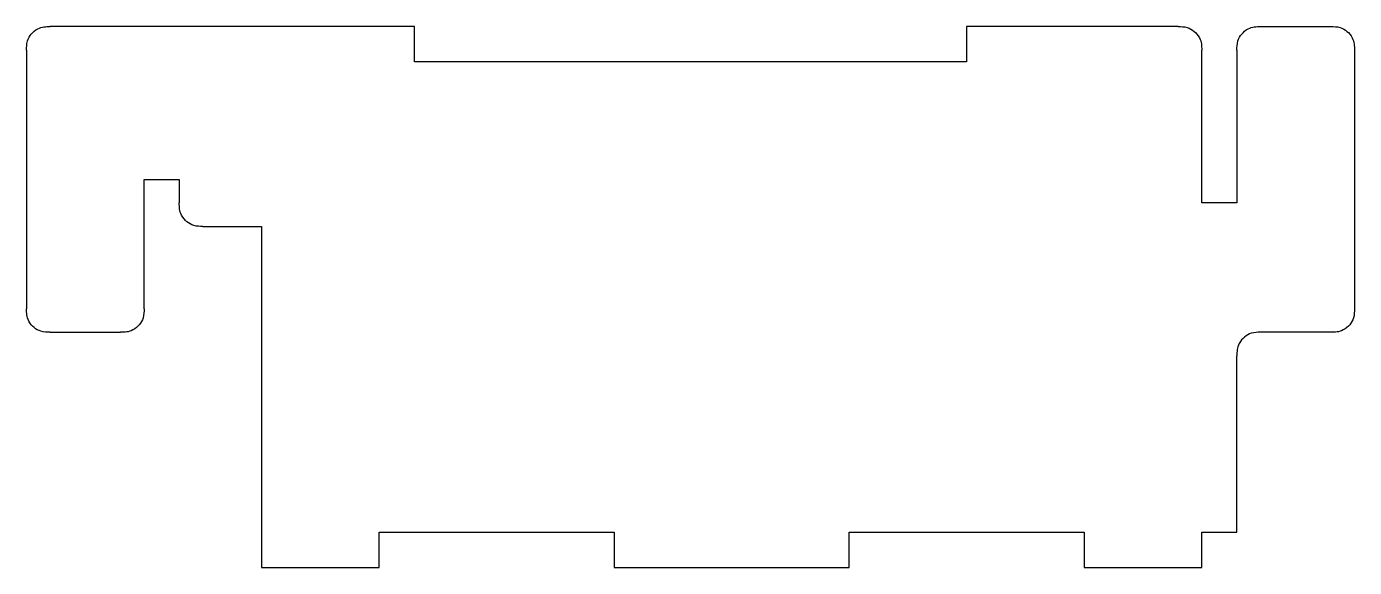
# Model space of a CAD drawing. Header units: millimetres. Extents: x -10 to 103, y 0 to 46.
import ezdxf

# ---------------------------------------------------------------- set-up
doc = ezdxf.new("R2010")
doc.units = ezdxf.units.MM

msp = doc.modelspace()

# ---------------------------------------------------------------- linework, layer by layer
for p, q in [((95, 46), (101, 46)), ((-10, 44), (-10, 22)), ((103, 44), (103, 22)), ((-8, 20), (-2, 20)), ((101, 20), (95, 20))]:
    msp.add_line(p, q)
for points in [[(88, 46), (70, 46), (70, 43), (23, 43), (23, 46), (-8, 46)], [(93, 44), (93, 31), (90, 31), (90, 44)], [(0, 22), (0, 33), (3, 33), (3, 31)], [(5, 29), (10, 29), (10, 0), (20, 0), (20, 3), (40, 3), (40, 0), (60, 0), (60, 3), (80, 3), (80, 0), (90, 0), (90, 3), (93, 3), (93, 18)]]:
    msp.add_lwpolyline(points)
for points in [[(-10, 44), (-10, 44.24), (-10, 44.5), (-9.85, 44.99), (-9.74, 45.19), (-9.46, 45.52), (-9.27, 45.69), (-8.86, 45.9), (-8.68, 45.95), (-8.35, 46), (-8.17, 46), (-8, 46)], [(88, 46), (88.24, 46), (88.5, 46), (88.99, 45.85), (89.19, 45.74), (89.52, 45.46), (89.69, 45.27), (89.9, 44.86), (89.95, 44.68), (90, 44.35), (90, 44.17), (90, 44)], [(93, 44), (93, 44.24), (93, 44.5), (93.15, 44.99), (93.26, 45.19), (93.54, 45.52), (93.73, 45.69), (94.14, 45.9), (94.32, 45.95), (94.65, 46), (94.83, 46), (95, 46)], [(101, 46), (101.24, 46), (101.5, 46), (101.99, 45.85), (102.19, 45.74), (102.52, 45.46), (102.69, 45.27), (102.9, 44.86), (102.95, 44.68), (103, 44.35), (103, 44.17), (103, 44)], [(5, 29), (4.76, 29), (4.5, 29), (4.01, 29.15), (3.81, 29.26), (3.48, 29.54), (3.31, 29.73), (3.1, 30.14), (3.05, 30.32), (3, 30.65), (3, 30.83), (3, 31)], [(-8, 20), (-8.24, 20), (-8.5, 20), (-8.99, 20.15), (-9.19, 20.26), (-9.52, 20.54), (-9.69, 20.73), (-9.9, 21.14), (-9.95, 21.32), (-10, 21.65), (-10, 21.83), (-10, 22)], [(0, 22), (0, 21.76), (0, 21.5), (-0.15, 21.01), (-0.26, 20.81), (-0.54, 20.48), (-0.73, 20.31), (-1.14, 20.1), (-1.32, 20.05), (-1.65, 20), (-1.83, 20), (-2, 20)], [(103, 22), (103, 21.76), (103, 21.5), (102.85, 21.01), (102.74, 20.81), (102.46, 20.48), (102.27, 20.31), (101.86, 20.1), (101.68, 20.05), (101.35, 20), (101.17, 20), (101, 20)], [(95, 20), (94.76, 20), (94.5, 20), (94.01, 19.85), (93.81, 19.74), (93.48, 19.46), (93.31, 19.27), (93.1, 18.86), (93.05, 18.68), (93, 18.35), (93, 18.17), (93, 18)]]:
    msp.add_open_spline(points, degree=3, knots=[0, 0, 0, 0, 0.0729016, 0.0729016, 0.1284561, 0.1284561, 0.1795688, 0.1795688, 0.2215881, 0.2215881, 0.2719873, 0.2719873, 0.2719873, 0.2719873])

doc.saveas('drawing.dxf')
